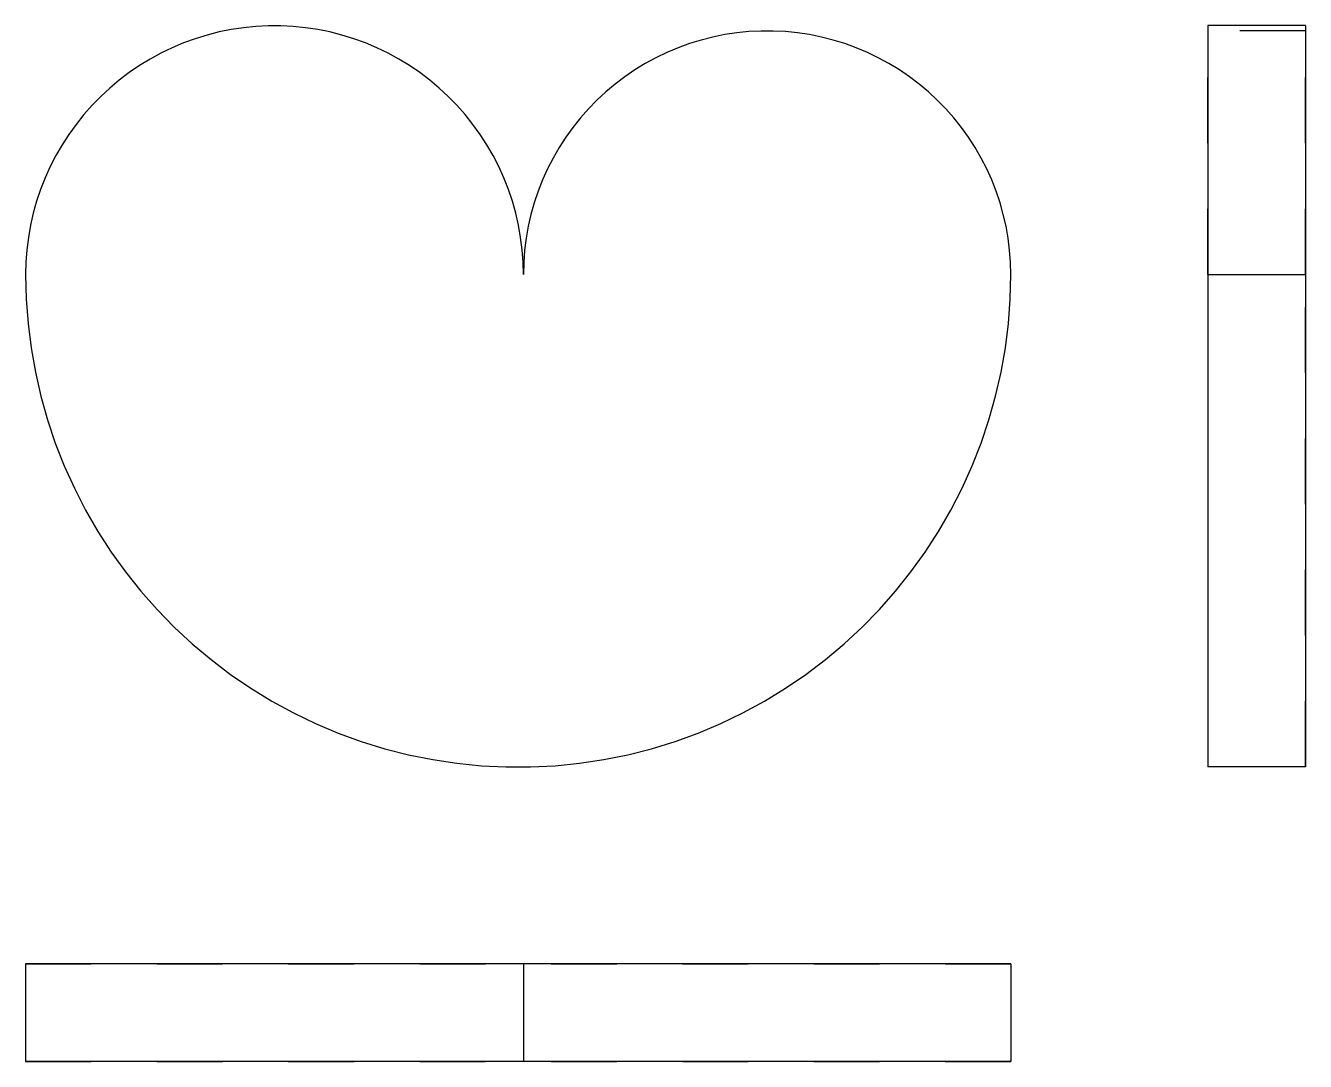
# Model space of a CAD drawing. Extents: x 0 to 1.95, y 0 to 1.58.
import ezdxf

# ---------------------------------------------------------------- set-up
doc = ezdxf.new("R2010")
doc.units = 0
doc.linetypes.add('HIDDEN', pattern=[0.075, 0.050025, -0.024975])
for name, color, linetype in [('FRONT', 7, 'CONTINUOUS'), ('LEFT', 7, 'CONTINUOUS'), ('LEFT_HID', 7, 'HIDDEN'), ('TOP', 7, 'CONTINUOUS'), ('TOP_HID', 7, 'HIDDEN')]:
    doc.layers.add(name, color=color, linetype=linetype)

msp = doc.modelspace()

# ---------------------------------------------------------------- linework, layer by layer
at = {"layer": 'FRONT'}
for p, q in [((0.276313, 1.562988), (0.258258, 1.557419)), ((0.294624, 1.567651), (0.276313, 1.562988)), ((0.313144, 1.571395), (0.294624, 1.567651)), ((0.331828, 1.574211), (0.313144, 1.571395)), ((0.350629, 1.576092), (0.331828, 1.574211)), ((0.3695, 1.577034), (0.350629, 1.576092)), ((0.388395, 1.577034), (0.3695, 1.577034)), ((0.407266, 1.576092), (0.388395, 1.577034)), ((0.426067, 1.574211), (0.407266, 1.576092)), ((0.444751, 1.571395), (0.426067, 1.574211)), ((0.463271, 1.567651), (0.444751, 1.571395)), ((0.481582, 1.562988), (0.463271, 1.567651)), ((0.499637, 1.557419), (0.481582, 1.562988)), ((1.04638, 1.559954), (1.028451, 1.555389)), ((1.064515, 1.56362), (1.04638, 1.559954)), ((1.082809, 1.566377), (1.064515, 1.56362)), ((1.101219, 1.568219), (1.082809, 1.566377)), ((1.119697, 1.569142), (1.101219, 1.568219)), ((1.138198, 1.569142), (1.119697, 1.569142)), ((1.156676, 1.568219), (1.138198, 1.569142)), ((1.175085, 1.566377), (1.156676, 1.568219)), ((1.19338, 1.56362), (1.175085, 1.566377)), ((1.211514, 1.559954), (1.19338, 1.56362)), ((1.229443, 1.555389), (1.211514, 1.559954)), ((0.223091, 1.543617), (0.206068, 1.535419)), ((0.240502, 1.550957), (0.223091, 1.543617)), ((0.258258, 1.557419), (0.240502, 1.550957)), ((0.517392, 1.550957), (0.499637, 1.557419)), ((0.534804, 1.543617), (0.517392, 1.550957)), ((0.551827, 1.535419), (0.534804, 1.543617)), ((0.993387, 1.543608), (0.976338, 1.536421)), ((1.010772, 1.549935), (0.993387, 1.543608)), ((1.028451, 1.555389), (1.010772, 1.549935)), ((1.247123, 1.549935), (1.229443, 1.555389)), ((1.264508, 1.543608), (1.247123, 1.549935)), ((1.281557, 1.536421), (1.264508, 1.543608)), ((0.189474, 1.526382), (0.173351, 1.51653)), ((0.206068, 1.535419), (0.189474, 1.526382)), ((0.568421, 1.526382), (0.551827, 1.535419)), ((0.584544, 1.51653), (0.568421, 1.526382)), ((0.959669, 1.528394), (0.943421, 1.519545)), ((0.976338, 1.536421), (0.959669, 1.528394)), ((1.298226, 1.528394), (1.281557, 1.536421)), ((1.314474, 1.519545), (1.298226, 1.528394)), ((0.157739, 1.505886), (0.142678, 1.494477)), ((0.173351, 1.51653), (0.157739, 1.505886)), ((0.600155, 1.505886), (0.584544, 1.51653)), ((0.615217, 1.494477), (0.600155, 1.505886)), ((0.927634, 1.509898), (0.912348, 1.499476)), ((0.943421, 1.519545), (0.927634, 1.509898)), ((1.330261, 1.509898), (1.314474, 1.519545)), ((1.345547, 1.499476), (1.330261, 1.509898)), ((0.128203, 1.482332), (0.114352, 1.46948)), ((0.142678, 1.494477), (0.128203, 1.482332)), ((0.629691, 1.482332), (0.615217, 1.494477)), ((0.643542, 1.46948), (0.629691, 1.482332)), ((0.8976, 1.488305), (0.883427, 1.476413)), ((0.912348, 1.499476), (0.8976, 1.488305)), ((1.360295, 1.488305), (1.345547, 1.499476)), ((1.374468, 1.476413), (1.360295, 1.488305)), ((0.114352, 1.46948), (0.101159, 1.455954)), ((0.656735, 1.455954), (0.643542, 1.46948)), ((0.869865, 1.463829), (0.856947, 1.450584)), ((0.883427, 1.476413), (0.869865, 1.463829)), ((1.38803, 1.463829), (1.374468, 1.476413)), ((1.400948, 1.450584), (1.38803, 1.463829)), ((0.101159, 1.455954), (0.088657, 1.441787)), ((0.669238, 1.441787), (0.656735, 1.455954)), ((0.856947, 1.450584), (0.844705, 1.436712)), ((1.41319, 1.436712), (1.400948, 1.450584)), ((0.076876, 1.427014), (0.065846, 1.411673)), ((0.088657, 1.441787), (0.076876, 1.427014)), ((0.681019, 1.427014), (0.669238, 1.441787)), ((0.692048, 1.411673), (0.681019, 1.427014)), ((0.844705, 1.436712), (0.833169, 1.422248)), ((1.424725, 1.422248), (1.41319, 1.436712)), ((0.065846, 1.411673), (0.055595, 1.395801)), ((0.7023, 1.395801), (0.692048, 1.411673)), ((0.822369, 1.407226), (0.812332, 1.391684)), ((0.833169, 1.422248), (0.822369, 1.407226)), ((1.435525, 1.407226), (1.424725, 1.422248)), ((1.445563, 1.391684), (1.435525, 1.407226)), ((0.055595, 1.395801), (0.046148, 1.379437)), ((0.711747, 1.379437), (0.7023, 1.395801)), ((0.812332, 1.391684), (0.803081, 1.375662)), ((1.454814, 1.375662), (1.445563, 1.391684)), ((0.046148, 1.379437), (0.037528, 1.362623)), ((0.720367, 1.362623), (0.711747, 1.379437)), ((0.803081, 1.375662), (0.79464, 1.359198)), ((1.463254, 1.359198), (1.454814, 1.375662)), ((0.029756, 1.345401), (0.022853, 1.327812)), ((0.037528, 1.362623), (0.029756, 1.345401)), ((0.728138, 1.345401), (0.720367, 1.362623)), ((0.735041, 1.327812), (0.728138, 1.345401)), ((0.79464, 1.359198), (0.787031, 1.342334)), ((1.470864, 1.342334), (1.463254, 1.359198)), ((0.022853, 1.327812), (0.016836, 1.309901)), ((0.741059, 1.309901), (0.735041, 1.327812)), ((0.780272, 1.325112), (0.77438, 1.307574)), ((0.787031, 1.342334), (0.780272, 1.325112)), ((1.477623, 1.325112), (1.470864, 1.342334)), ((1.483515, 1.307574), (1.477623, 1.325112)), ((0.016836, 1.309901), (0.011718, 1.291712)), ((0.746177, 1.291712), (0.741059, 1.309901)), ((0.77438, 1.307574), (0.769369, 1.289764)), ((1.488526, 1.289764), (1.483515, 1.307574)), ((0.011718, 1.291712), (0.007514, 1.273291)), ((0.750381, 1.273291), (0.746177, 1.291712)), ((0.769369, 1.289764), (0.765252, 1.271727)), ((1.492643, 1.271727), (1.488526, 1.289764)), ((0.007514, 1.273291), (0.004233, 1.254684)), ((0.753662, 1.254684), (0.750381, 1.273291)), ((0.765252, 1.271727), (0.762039, 1.253507)), ((1.495856, 1.253507), (1.492643, 1.271727)), ((0.004233, 1.254684), (0.001883, 1.235935)), ((0.756012, 1.235935), (0.753662, 1.254684)), ((0.762039, 1.253507), (0.759739, 1.235149)), ((1.498156, 1.235149), (1.495856, 1.253507)), ((0.001883, 1.235935), (0.000471, 1.217093)), ((0.757424, 1.217093), (0.756012, 1.235935)), ((0.759739, 1.235149), (0.758356, 1.2167)), ((1.499539, 1.2167), (1.498156, 1.235149)), ((0.000471, 1.217093), (0, 1.198204)), ((0.757895, 1.198204), (0.757424, 1.217093)), ((0.758356, 1.2167), (0.757895, 1.198204)), ((1.5, 1.198204), (1.499539, 1.2167)), ((0, 1.198204), (0.000932, 1.16082)), ((1.499068, 1.16082), (1.5, 1.198204)), ((0.000932, 1.16082), (0.003727, 1.123529)), ((1.496273, 1.123529), (1.499068, 1.16082)), ((0.003727, 1.123529), (0.008377, 1.086423)), ((1.491623, 1.086423), (1.496273, 1.123529)), ((0.008377, 1.086423), (0.014871, 1.049595)), ((1.485129, 1.049595), (1.491623, 1.086423)), ((0.014871, 1.049595), (0.023192, 1.013136)), ((1.476808, 1.013136), (1.485129, 1.049595)), ((0.023192, 1.013136), (0.03332, 0.977138)), ((1.46668, 0.977138), (1.476808, 1.013136)), ((0.03332, 0.977138), (0.045231, 0.941689)), ((1.454769, 0.941689), (1.46668, 0.977138)), ((0.045231, 0.941689), (0.058893, 0.906878)), ((1.441107, 0.906878), (1.454769, 0.941689)), ((0.058893, 0.906878), (0.074273, 0.872792)), ((1.425727, 0.872792), (1.441107, 0.906878)), ((0.074273, 0.872792), (0.091334, 0.839514)), ((1.408666, 0.839514), (1.425727, 0.872792)), ((0.091334, 0.839514), (0.110032, 0.807128)), ((1.389968, 0.807128), (1.408666, 0.839514)), ((0.110032, 0.807128), (0.130321, 0.775714)), ((1.369679, 0.775714), (1.389968, 0.807128)), ((0.130321, 0.775714), (0.152151, 0.745351)), ((1.347849, 0.745351), (1.369679, 0.775714)), ((0.152151, 0.745351), (0.175467, 0.716114)), ((1.324533, 0.716114), (1.347849, 0.745351)), ((0.175467, 0.716114), (0.200211, 0.688075)), ((1.299789, 0.688075), (1.324533, 0.716114)), ((0.200211, 0.688075), (0.226322, 0.661304)), ((1.273678, 0.661304), (1.299789, 0.688075)), ((0.226322, 0.661304), (0.253736, 0.635868)), ((1.246264, 0.635868), (1.273678, 0.661304)), ((0.253736, 0.635868), (0.282383, 0.611831)), ((1.217617, 0.611831), (1.246264, 0.635868)), ((0.282383, 0.611831), (0.312192, 0.589251)), ((1.187808, 0.589251), (1.217617, 0.611831)), ((0.312192, 0.589251), (0.34309, 0.568185)), ((1.15691, 0.568185), (1.187808, 0.589251)), ((0.34309, 0.568185), (0.375, 0.548685)), ((1.125, 0.548685), (1.15691, 0.568185)), ((0.375, 0.548685), (0.407842, 0.530801)), ((1.092158, 0.530801), (1.125, 0.548685)), ((0.407842, 0.530801), (0.441535, 0.514575)), ((1.058465, 0.514575), (1.092158, 0.530801)), ((0.441535, 0.514575), (0.475994, 0.500049)), ((1.024006, 0.500049), (1.058465, 0.514575)), ((0.475994, 0.500049), (0.511135, 0.487259)), ((0.511135, 0.487259), (0.54687, 0.476236)), ((0.95313, 0.476236), (0.988865, 0.487259)), ((0.988865, 0.487259), (1.024006, 0.500049)), ((0.54687, 0.476236), (0.583109, 0.467008)), ((0.916891, 0.467008), (0.95313, 0.476236)), ((0.583109, 0.467008), (0.619764, 0.459599)), ((0.619764, 0.459599), (0.656742, 0.454025)), ((0.656742, 0.454025), (0.693952, 0.450302)), ((0.693952, 0.450302), (0.731302, 0.448438)), ((0.731302, 0.448438), (0.768698, 0.448438)), ((0.768698, 0.448438), (0.806048, 0.450302)), ((0.806048, 0.450302), (0.843258, 0.454025)), ((0.843258, 0.454025), (0.880236, 0.459599)), ((0.880236, 0.459599), (0.916891, 0.467008))]:
    msp.add_line(p, q, dxfattribs=at)
at = {"layer": 'LEFT'}
for p, q in [((1.8, 1.577385), (1.8, 1.198438)), ((1.948438, 1.577385), (1.8, 1.577385)), ((1.948438, 1.577385), (1.948438, 1.198438)), ((1.8, 1.198438), (1.8, 0.448438)), ((1.8, 1.198438), (1.948438, 1.198438)), ((1.948438, 1.198438), (1.948438, 0.448438)), ((1.948438, 0.448438), (1.8, 0.448438))]:
    msp.add_line(p, q, dxfattribs=at)
at = {"layer": 'LEFT_HID', "linetype": 'HIDDEN'}
for p, q in [((1.8, 1.198437), (1.8, 1.56949)), ((1.8, 1.56949), (1.8, 1.198438)), ((1.948438, 1.56949), (1.8, 1.56949)), ((1.948438, 1.198438), (1.948438, 1.577385)), ((1.948438, 1.198437), (1.948438, 1.56949)), ((1.948438, 1.56949), (1.948438, 1.198438)), ((1.948438, 0.448438), (1.948438, 1.198438))]:
    msp.add_line(p, q, dxfattribs=at)
at = {"layer": 'TOP'}
for p, q in [((0, 0.148438), (0, 0)), ((0.757895, 0.148438), (0, 0.148438)), ((1.5, 0.148438), (0.757895, 0.148438)), ((0.757895, 0.148438), (0.757895, 0)), ((1.5, 0.148438), (1.5, 0)), ((0.757895, 0), (0, 0)), ((1.5, 0), (0.757895, 0))]:
    msp.add_line(p, q, dxfattribs=at)
at = {"layer": 'TOP_HID', "linetype": 'HIDDEN'}
for p, q in [((0, 0.148438), (1.5, 0.148438)), ((0, 0), (1.5, 0))]:
    msp.add_line(p, q, dxfattribs=at)

doc.saveas('drawing.dxf')
